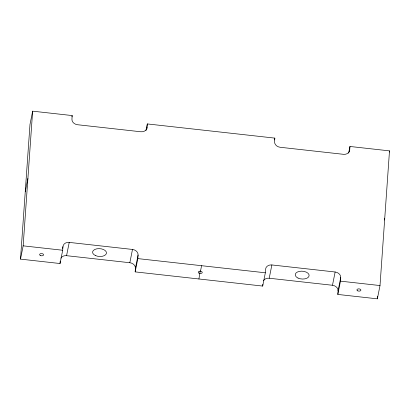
<?xml version="1.0" encoding="UTF-8"?>
<svg xmlns="http://www.w3.org/2000/svg" width="410" height="410" viewBox="0 0 410 410"><rect width="100%" height="100%" fill="white"/><g stroke="black" fill="none" stroke-linecap="round" stroke-linejoin="round"><path stroke-width="0.61" d="M62.945 246.671L62.694 250.243L60.039 263.527L20.5 259.125L29.991 124.445L32.646 111.166L72.186 115.564L71.934 119.136A5.976 4.925 11.3 0 0 77.521 124.727L140.784 131.764A5.976 4.925 11.3 0 0 147.062 127.5L147.313 123.928L274.833 138.114L274.582 141.686A5.976 4.925 11.3 0 0 280.163 147.272L343.431 154.314A5.976 4.925 11.3 0 0 349.709 150.045L349.961 146.472L389.5 150.875L380.008 285.555L377.354 298.834L337.814 294.436L338.065 290.864L340.72 277.58A5.976 4.925 11.3 0 0 335.134 271.994L271.871 264.952A5.976 4.925 11.3 0 0 265.593 269.221L265.342 272.793L262.687 286.072L135.167 271.886L135.418 268.314L138.073 255.03A5.976 4.925 11.3 0 0 132.491 249.444L69.223 242.402A5.976 4.925 11.3 0 0 62.945 246.671L62.586 248.48M20.5 259.125L23.155 245.841L32.646 111.166M60.039 263.527L60.208 261.144M135.167 271.886L137.821 258.602L138.073 255.03M200.208 270.918L198.927 278.979M262.687 286.072L262.81 284.289M337.814 294.436L340.464 281.152L340.72 277.58M377.354 298.834L377.533 296.292M25.246 191.788L27.9 178.504M71.945 116.773L72.186 115.564M60.875 258.115A5.976 4.925 11.3 0 1 66.569 255.686L69.223 242.402M145.986 130.564L147.313 123.928M146.703 129.309L147.062 127.5M135.418 268.314A5.976 4.925 11.3 0 0 129.837 262.728L132.491 249.444M200.475 271.23L201.582 265.7M274.469 139.928L274.833 138.114M263.522 280.665A5.976 4.925 11.3 0 1 269.216 278.236L271.871 264.952M348.633 153.114L349.961 146.472M349.346 151.859L349.709 150.045M338.065 290.864A5.976 4.925 11.3 0 0 332.479 285.273L335.134 271.994M389.259 152.084L389.5 150.875M384.39 220.026L384.754 218.212M23.155 245.841L62.694 250.243M137.821 258.602L265.342 272.793M340.464 281.152L380.008 285.555M66.569 255.686L129.837 262.728M269.216 278.236L332.479 285.273M199.075 273.188A1.994 1.122 4 0 0 202.232 272.558A1.994 1.122 4 0 0 199.455 271.271A1.994 1.122 4 0 0 199.075 273.188M298.044 278.082A6.975 3.931 4 0 0 309.094 275.884A6.975 3.931 4 0 0 299.387 271.374A6.975 3.931 4 0 0 298.044 278.082M357.73 290.844A1.994 1.122 4 0 0 360.887 290.213A1.994 1.122 4 0 0 358.114 288.927A1.994 1.122 4 0 0 357.73 290.844M95.402 255.532A6.975 3.931 4 0 0 106.451 253.334A6.975 3.931 4 0 0 96.739 248.824A6.975 3.931 4 0 0 95.402 255.532M40.416 255.532A1.994 1.122 4 0 0 43.573 254.902A1.994 1.122 4 0 0 40.8 253.616A1.994 1.122 4 0 0 40.416 255.532"/></g></svg>
